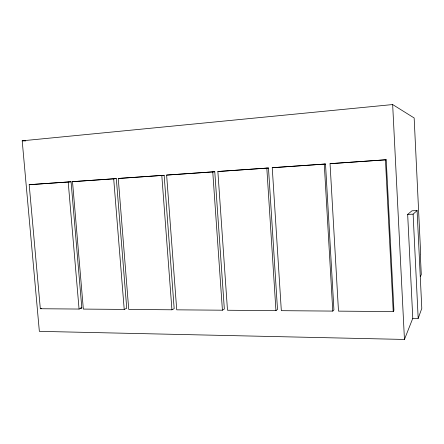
<?xml version="1.0" encoding="UTF-8"?>
<svg xmlns="http://www.w3.org/2000/svg" width="444" height="444" viewBox="0 0 444 444"><rect width="100%" height="100%" fill="white"/><g stroke="black" fill="none" stroke-linecap="round" stroke-linejoin="round"><path stroke-width="0.67" d="M412.781 318.342L418.181 318.404L421.8 308.386L417.088 210.573L411.976 210.795L407.67 214.391L412.781 318.342L404.451 339.444L39.355 331.352L22.2 140.809L392.657 104.556L414.152 117.965L420.684 254.112L420.335 254.723L421.289 274.597L420.396 276.507M393.234 311.577L393.922 310.295L386.213 159.773L330.047 163.669L338.489 311.133L393.234 311.577L385.448 159.796M332.778 311.089L333.927 309.851L325.508 164.014L272.244 167.704L281.324 310.678L332.778 311.089L324.27 164.069M407.67 214.391L413.114 214.163L417.088 210.573M275.946 310.634L277.506 309.435L268.47 167.999L217.871 171.506L227.489 310.245L275.946 310.634L266.816 168.082M222.422 310.201L224.342 309.041L214.779 171.745L166.628 175.086L176.718 309.834L222.422 310.201L212.754 171.861M171.933 309.795L174.17 308.674L164.147 175.28L118.254 178.466L128.743 309.451L171.933 309.795L161.799 175.419M124.215 309.413L126.734 308.325L116.322 178.621L72.511 181.657L83.344 309.085L124.215 309.413L113.692 178.782M79.06 309.052L81.824 307.992L71.073 181.785L29.187 184.687L40.321 308.741L79.06 309.052L68.193 181.962M40.321 308.741L41.503 308.325M71.073 181.785L29.187 184.687M116.322 178.621L72.511 181.657M164.147 175.28L118.254 178.466M214.779 171.745L166.628 175.086M268.47 167.999L217.871 171.506M325.508 164.014L272.244 167.704M386.213 159.773L330.047 163.669M80.447 307.981L81.824 307.992M22.2 140.809L25.641 140.931M413.114 214.163L418.181 318.404M392.657 104.556L404.451 339.444"/></g></svg>
